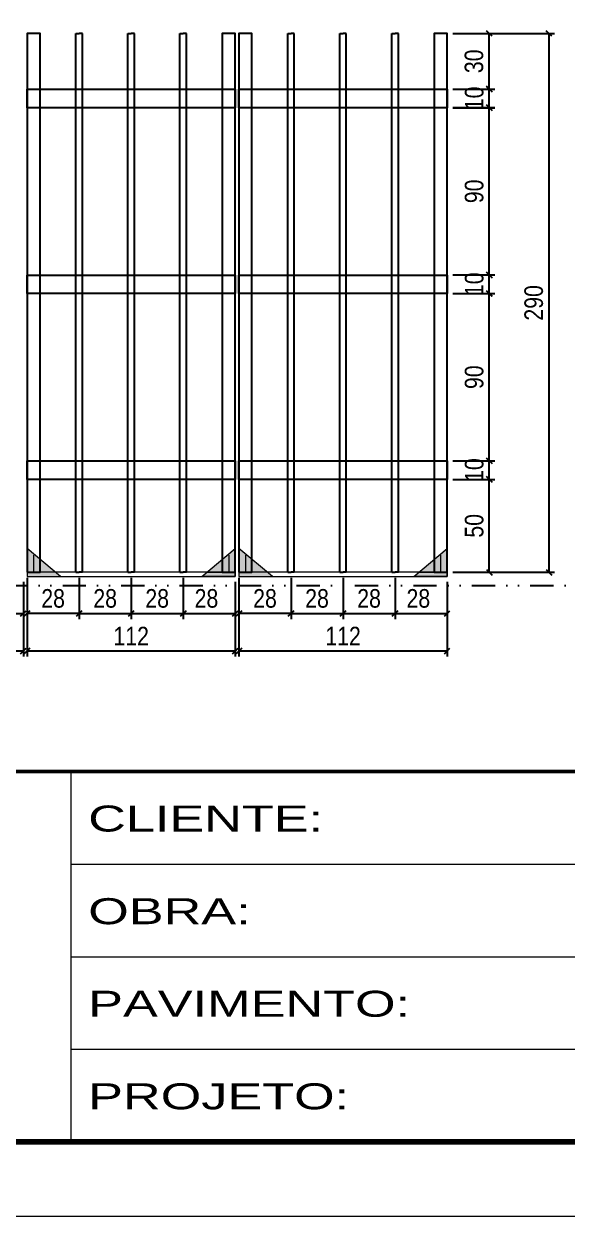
# Model space of a CAD drawing. Extents: x 14400 to 27878, y -21631 to 6985.
# Drawn here: x 16399 to 16691, y -14740 to -14098 of the extents above; entities that cross this region are included whole.
import ezdxf

# ---------------------------------------------------------------- set-up
doc = ezdxf.new("R2010")
doc.units = 0
for name, pattern in [('CONTINUO', [0]), ('DASHED', [0.75, 0.5, -0.25]), ('DIVIDE2', [0.625, 0.25, -0.125, 0, -0.125, 0, -0.125]), ('HIDDEN', [0.375, 0.25, -0.125])]:
    doc.linetypes.add(name, pattern=pattern)
for name, color, linetype in [('COTA', 241, 'Continuous'), ('Nível', 160, 'Continuous'), ('SARR_2.2x10', 60, 'Continuous'), ('SARR_3.5x7', 81, 'Continuous'), ('SARR_7x7', 40, 'Continuous')]:
    doc.layers.add(name, color=color, linetype=linetype)
for name, color, linetype, lineweight in [('Folhas', 255, 'Continuous', 9), ('Madeira', 126, 'Continuous', 18), ('Sarr 2.2x7', 40, 'Continuous', 9), ('SARRAFO DE PRESSAO', 251, 'DASHED', 9)]:
    doc.layers.add(name, color=color, linetype=linetype, lineweight=lineweight)
doc.styles.add('COTA TECNICA', font='techl___.ttf', dxfattribs={"height": 10})
doc.styles.add('Tecnologia', font='')
doc.styles.get('Tecnologia').set_extended_font_data('Forgotten Futurist')
doc.dimstyles.new('PAINEL', dxfattribs={"dimtxt": 10, "dimasz": 3, "dimexe": 3, "dimexo": 3, "dimgap": 3, "dimtad": 1, "dimdec": 1, "dimzin": 12, "dimdsep": 46, "dimtxsty": 'COTA TECNICA', "dimblk1": 'OBLIQUE', "dimblk2": 'OBLIQUE', "dimsah": 1, "dimcen": 0.9, "dimclrd": 4, "dimclre": 4, "dimclrt": 240, "dimadec": 1, "dimazin": 3, "dimtfac": 1, "dimtdec": 1, "dimtmove": 0, "dimatfit": 3, "dimfxl": 1, "dimtolj": 1, "dimtzin": 12, "dimarcsym": 0})

# ---------------------------------------------------------------- blocks, each defined once
blk = doc.blocks.new('9999999999')
at = {"color": 30, "linetype": 'CONTINUO'}
for p, q in [((98564.56, 34230.21), (98564.56, 34429.45)), ((98564.56, 34379.64), (99583.98, 34379.64)), ((98564.56, 34329.83), (99487.98, 34329.83)), ((98564.56, 34280.02), (99487.98, 34280.02))]:
    blk.add_line(p, q, dxfattribs=at)
at = {"color": 30, "linetype": 'CONTINUO', "const_width": 2}
blk.add_lwpolyline([(99583.98, 34230.21), (99583.98, 34414.45, 0.414214), (99568.98, 34429.45), (98228.98, 34429.45, 0.414214), (98213.98, 34414.45), (98213.98, 34245.21, 0.414214), (98228.98, 34230.21), (99583.98, 34230.21)], format="xyb", dxfattribs=at)
at = {"layer": 'Folhas'}
blk.add_lwpolyline([(98138.98, 34190.21), (99623.98, 34190.21), (99623.98, 35240.21), (98138.98, 35240.21)], close=True, dxfattribs=at)
at = {"layer": 'Folhas', "color": 30, "const_width": 3}
blk.add_lwpolyline([(98213.98, 34230.21), (99583.98, 34230.21), (99583.98, 35200.21), (98213.98, 35200.21)], close=True, dxfattribs=at)
at = {"layer": 'Folhas', "color": 7, "style": 'Tecnologia', "width": 1.5}
for s, p in [('CLIENTE:', (98573.65, 34397.17)), ('OBRA:', (98573.65, 34347.31)), ('PAVIMENTO:', (98573.65, 34297.5)), ('PROJETO:', (98573.65, 34247.69))]:
    blk.add_text(s, height=14, dxfattribs=at).set_placement(p)
blk = doc.blocks.new('_Oblique')
at = {"color": 0, "linetype": 'ByBlock', "lineweight": -2}
blk.add_line((-0.5, -0.5), (0.5, 0.5), dxfattribs=at)
blk = doc.blocks.new('*D3049')
at = {"layer": 'COTA', "color": 4, "lineweight": -2, "transparency": 16777216}
for p, q in [((16286.27, -14411.34), (16286.27, -14438.52)), ((16398.27, -14411.34), (16398.27, -14438.52)), ((16398.27, -14435.52), (16286.27, -14435.52))]:
    blk.add_line(p, q, dxfattribs=at)
at = {"layer": 'Defpoints', "color": 0, "transparency": 16777216}
for p in [(16286.27, -14408.34), (16398.27, -14408.34), (16286.27, -14435.52)]:
    blk.add_point(p, dxfattribs=at)
at = {"layer": 'COTA', "color": 4, "lineweight": -2, "transparency": 16777216, "xscale": 3, "yscale": 3, "zscale": 3, "rotation": 180}
blk.add_blockref('_Oblique', (16286.27, -14435.52), dxfattribs=at)
at = {"layer": 'COTA', "color": 4, "lineweight": -2, "transparency": 16777216, "xscale": 3, "yscale": 3, "zscale": 3}
blk.add_blockref('_Oblique', (16398.27, -14435.52), dxfattribs=at)
at = {"layer": 'COTA', "color": 240, "transparency": 16777216, "insert": (16342.27, -14427.46), "char_height": 10, "attachment_point": 5, "style": 'COTA TECNICA'}
blk.add_mtext('\\A1;112', dxfattribs=at)
blk = doc.blocks.new('*D3051')
at = {"layer": 'COTA', "color": 4, "lineweight": -2, "transparency": 16777216}
for p, q in [((16370.27, -14396.14), (16370.27, -14418.34)), ((16398.27, -14398.34), (16398.27, -14418.34)), ((16370.27, -14415.34), (16398.27, -14415.34))]:
    blk.add_line(p, q, dxfattribs=at)
at = {"layer": 'Defpoints', "color": 0, "transparency": 16777216}
for p in [(16370.27, -14393.14), (16398.27, -14395.34), (16398.27, -14415.34)]:
    blk.add_point(p, dxfattribs=at)
at = {"layer": 'COTA', "color": 4, "lineweight": -2, "transparency": 16777216, "xscale": 3, "yscale": 3, "zscale": 3, "rotation": 180}
blk.add_blockref('_Oblique', (16370.27, -14415.34), dxfattribs=at)
at = {"layer": 'COTA', "color": 4, "lineweight": -2, "transparency": 16777216, "xscale": 3, "yscale": 3, "zscale": 3}
blk.add_blockref('_Oblique', (16398.27, -14415.34), dxfattribs=at)
at = {"layer": 'COTA', "color": 240, "transparency": 16777216, "insert": (16382.77, -14407.25), "char_height": 10, "attachment_point": 5, "style": 'COTA TECNICA'}
blk.add_mtext('\\A1;28', dxfattribs=at)
blk = doc.blocks.new('*D2966')
at = {"layer": 'COTA', "color": 4, "lineweight": -2, "transparency": 16777216}
for p, q in [((16400.27, -14411.34), (16400.27, -14438.52)), ((16512.27, -14411.34), (16512.27, -14438.52)), ((16512.27, -14435.52), (16400.27, -14435.52))]:
    blk.add_line(p, q, dxfattribs=at)
at = {"layer": 'Defpoints', "color": 0, "transparency": 16777216}
for p in [(16400.27, -14408.34), (16512.27, -14408.34), (16400.27, -14435.52)]:
    blk.add_point(p, dxfattribs=at)
at = {"layer": 'COTA', "color": 4, "lineweight": -2, "transparency": 16777216, "xscale": 3, "yscale": 3, "zscale": 3, "rotation": 180}
blk.add_blockref('_Oblique', (16400.27, -14435.52), dxfattribs=at)
at = {"layer": 'COTA', "color": 4, "lineweight": -2, "transparency": 16777216, "xscale": 3, "yscale": 3, "zscale": 3}
blk.add_blockref('_Oblique', (16512.27, -14435.52), dxfattribs=at)
at = {"layer": 'COTA', "color": 240, "transparency": 16777216, "insert": (16456.27, -14427.46), "char_height": 10, "attachment_point": 5, "style": 'COTA TECNICA'}
blk.add_mtext('\\A1;112', dxfattribs=at)
blk = doc.blocks.new('*D2967')
at = {"layer": 'COTA', "color": 4, "lineweight": -2, "transparency": 16777216}
for p, q in [((16400.27, -14396.14), (16400.27, -14418.34)), ((16428.27, -14396.14), (16428.27, -14418.34)), ((16428.27, -14415.34), (16400.27, -14415.34))]:
    blk.add_line(p, q, dxfattribs=at)
at = {"layer": 'Defpoints', "color": 0, "transparency": 16777216}
for p in [(16400.27, -14393.14), (16428.27, -14393.14), (16400.27, -14415.34)]:
    blk.add_point(p, dxfattribs=at)
at = {"layer": 'COTA', "color": 4, "lineweight": -2, "transparency": 16777216, "xscale": 3, "yscale": 3, "zscale": 3, "rotation": 180}
blk.add_blockref('_Oblique', (16400.27, -14415.34), dxfattribs=at)
at = {"layer": 'COTA', "color": 4, "lineweight": -2, "transparency": 16777216, "xscale": 3, "yscale": 3, "zscale": 3}
blk.add_blockref('_Oblique', (16428.27, -14415.34), dxfattribs=at)
at = {"layer": 'COTA', "color": 240, "transparency": 16777216, "insert": (16414.27, -14407.25), "char_height": 10, "attachment_point": 5, "style": 'COTA TECNICA'}
blk.add_mtext('\\A1;28', dxfattribs=at)
blk = doc.blocks.new('*D2968')
at = {"layer": 'COTA', "color": 4, "lineweight": -2, "transparency": 16777216}
for p, q in [((16484.27, -14396.14), (16484.27, -14418.34)), ((16512.27, -14398.34), (16512.27, -14418.34)), ((16484.27, -14415.34), (16512.27, -14415.34))]:
    blk.add_line(p, q, dxfattribs=at)
at = {"layer": 'Defpoints', "color": 0, "transparency": 16777216}
for p in [(16484.27, -14393.14), (16512.27, -14395.34), (16512.27, -14415.34)]:
    blk.add_point(p, dxfattribs=at)
at = {"layer": 'COTA', "color": 4, "lineweight": -2, "transparency": 16777216, "xscale": 3, "yscale": 3, "zscale": 3, "rotation": 180}
blk.add_blockref('_Oblique', (16484.27, -14415.34), dxfattribs=at)
at = {"layer": 'COTA', "color": 4, "lineweight": -2, "transparency": 16777216, "xscale": 3, "yscale": 3, "zscale": 3}
blk.add_blockref('_Oblique', (16512.27, -14415.34), dxfattribs=at)
at = {"layer": 'COTA', "color": 240, "transparency": 16777216, "insert": (16496.77, -14407.25), "char_height": 10, "attachment_point": 5, "style": 'COTA TECNICA'}
blk.add_mtext('\\A1;28', dxfattribs=at)
blk = doc.blocks.new('*D2969')
at = {"layer": 'COTA', "color": 4, "lineweight": -2, "transparency": 16777216}
for p, q in [((16428.27, -14396.14), (16428.27, -14418.34)), ((16456.27, -14396.14), (16456.27, -14418.34)), ((16428.27, -14415.34), (16456.27, -14415.34))]:
    blk.add_line(p, q, dxfattribs=at)
at = {"layer": 'Defpoints', "color": 0, "transparency": 16777216}
for p in [(16428.27, -14393.14), (16456.27, -14393.14), (16456.27, -14415.34)]:
    blk.add_point(p, dxfattribs=at)
at = {"layer": 'COTA', "color": 4, "lineweight": -2, "transparency": 16777216, "xscale": 3, "yscale": 3, "zscale": 3, "rotation": 180}
blk.add_blockref('_Oblique', (16428.27, -14415.34), dxfattribs=at)
at = {"layer": 'COTA', "color": 4, "lineweight": -2, "transparency": 16777216, "xscale": 3, "yscale": 3, "zscale": 3}
blk.add_blockref('_Oblique', (16456.27, -14415.34), dxfattribs=at)
at = {"layer": 'COTA', "color": 240, "transparency": 16777216, "insert": (16442.27, -14407.25), "char_height": 10, "attachment_point": 5, "style": 'COTA TECNICA'}
blk.add_mtext('\\A1;28', dxfattribs=at)
blk = doc.blocks.new('*D2970')
at = {"layer": 'COTA', "color": 4, "lineweight": -2, "transparency": 16777216}
for p, q in [((16456.27, -14396.14), (16456.27, -14418.34)), ((16484.27, -14396.14), (16484.27, -14418.34)), ((16456.27, -14415.34), (16484.27, -14415.34))]:
    blk.add_line(p, q, dxfattribs=at)
at = {"layer": 'Defpoints', "color": 0, "transparency": 16777216}
for p in [(16456.27, -14393.14), (16484.27, -14393.14), (16484.27, -14415.34)]:
    blk.add_point(p, dxfattribs=at)
at = {"layer": 'COTA', "color": 4, "lineweight": -2, "transparency": 16777216, "xscale": 3, "yscale": 3, "zscale": 3, "rotation": 180}
blk.add_blockref('_Oblique', (16456.27, -14415.34), dxfattribs=at)
at = {"layer": 'COTA', "color": 4, "lineweight": -2, "transparency": 16777216, "xscale": 3, "yscale": 3, "zscale": 3}
blk.add_blockref('_Oblique', (16484.27, -14415.34), dxfattribs=at)
at = {"layer": 'COTA', "color": 240, "transparency": 16777216, "insert": (16470.27, -14407.25), "char_height": 10, "attachment_point": 5, "style": 'COTA TECNICA'}
blk.add_mtext('\\A1;28', dxfattribs=at)
blk = doc.blocks.new('*D2971')
at = {"layer": 'COTA', "color": 4, "lineweight": -2, "transparency": 16777216}
for p, q in [((16514.27, -14411.34), (16514.27, -14438.52)), ((16626.27, -14411.34), (16626.27, -14438.52)), ((16626.27, -14435.52), (16514.27, -14435.52))]:
    blk.add_line(p, q, dxfattribs=at)
at = {"layer": 'Defpoints', "color": 0, "transparency": 16777216}
for p in [(16514.27, -14408.34), (16626.27, -14408.34), (16514.27, -14435.52)]:
    blk.add_point(p, dxfattribs=at)
at = {"layer": 'COTA', "color": 4, "lineweight": -2, "transparency": 16777216, "xscale": 3, "yscale": 3, "zscale": 3, "rotation": 180}
blk.add_blockref('_Oblique', (16514.27, -14435.52), dxfattribs=at)
at = {"layer": 'COTA', "color": 4, "lineweight": -2, "transparency": 16777216, "xscale": 3, "yscale": 3, "zscale": 3}
blk.add_blockref('_Oblique', (16626.27, -14435.52), dxfattribs=at)
at = {"layer": 'COTA', "color": 240, "transparency": 16777216, "insert": (16570.27, -14427.46), "char_height": 10, "attachment_point": 5, "style": 'COTA TECNICA'}
blk.add_mtext('\\A1;112', dxfattribs=at)
blk = doc.blocks.new('*D2972')
at = {"layer": 'COTA', "color": 4, "lineweight": -2, "transparency": 16777216}
for p, q in [((16514.27, -14396.14), (16514.27, -14418.34)), ((16542.27, -14396.14), (16542.27, -14418.34)), ((16542.27, -14415.34), (16514.27, -14415.34))]:
    blk.add_line(p, q, dxfattribs=at)
at = {"layer": 'Defpoints', "color": 0, "transparency": 16777216}
for p in [(16514.27, -14393.14), (16542.27, -14393.14), (16514.27, -14415.34)]:
    blk.add_point(p, dxfattribs=at)
at = {"layer": 'COTA', "color": 4, "lineweight": -2, "transparency": 16777216, "xscale": 3, "yscale": 3, "zscale": 3, "rotation": 180}
blk.add_blockref('_Oblique', (16514.27, -14415.34), dxfattribs=at)
at = {"layer": 'COTA', "color": 4, "lineweight": -2, "transparency": 16777216, "xscale": 3, "yscale": 3, "zscale": 3}
blk.add_blockref('_Oblique', (16542.27, -14415.34), dxfattribs=at)
at = {"layer": 'COTA', "color": 240, "transparency": 16777216, "insert": (16528.27, -14407.25), "char_height": 10, "attachment_point": 5, "style": 'COTA TECNICA'}
blk.add_mtext('\\A1;28', dxfattribs=at)
blk = doc.blocks.new('*D2973')
at = {"layer": 'COTA', "color": 4, "lineweight": -2, "transparency": 16777216}
for p, q in [((16598.27, -14396.14), (16598.27, -14418.34)), ((16626.27, -14398.34), (16626.27, -14418.34)), ((16598.27, -14415.34), (16626.27, -14415.34))]:
    blk.add_line(p, q, dxfattribs=at)
at = {"layer": 'Defpoints', "color": 0, "transparency": 16777216}
for p in [(16598.27, -14393.14), (16626.27, -14395.34), (16626.27, -14415.34)]:
    blk.add_point(p, dxfattribs=at)
at = {"layer": 'COTA', "color": 4, "lineweight": -2, "transparency": 16777216, "xscale": 3, "yscale": 3, "zscale": 3, "rotation": 180}
blk.add_blockref('_Oblique', (16598.27, -14415.34), dxfattribs=at)
at = {"layer": 'COTA', "color": 4, "lineweight": -2, "transparency": 16777216, "xscale": 3, "yscale": 3, "zscale": 3}
blk.add_blockref('_Oblique', (16626.27, -14415.34), dxfattribs=at)
at = {"layer": 'COTA', "color": 240, "transparency": 16777216, "insert": (16610.77, -14407.25), "char_height": 10, "attachment_point": 5, "style": 'COTA TECNICA'}
blk.add_mtext('\\A1;28', dxfattribs=at)
blk = doc.blocks.new('*D2974')
at = {"layer": 'COTA', "color": 4, "lineweight": -2, "transparency": 16777216}
for p, q in [((16542.27, -14396.14), (16542.27, -14418.34)), ((16570.27, -14396.14), (16570.27, -14418.34)), ((16542.27, -14415.34), (16570.27, -14415.34))]:
    blk.add_line(p, q, dxfattribs=at)
at = {"layer": 'Defpoints', "color": 0, "transparency": 16777216}
for p in [(16542.27, -14393.14), (16570.27, -14393.14), (16570.27, -14415.34)]:
    blk.add_point(p, dxfattribs=at)
at = {"layer": 'COTA', "color": 4, "lineweight": -2, "transparency": 16777216, "xscale": 3, "yscale": 3, "zscale": 3, "rotation": 180}
blk.add_blockref('_Oblique', (16542.27, -14415.34), dxfattribs=at)
at = {"layer": 'COTA', "color": 4, "lineweight": -2, "transparency": 16777216, "xscale": 3, "yscale": 3, "zscale": 3}
blk.add_blockref('_Oblique', (16570.27, -14415.34), dxfattribs=at)
at = {"layer": 'COTA', "color": 240, "transparency": 16777216, "insert": (16556.27, -14407.25), "char_height": 10, "attachment_point": 5, "style": 'COTA TECNICA'}
blk.add_mtext('\\A1;28', dxfattribs=at)
blk = doc.blocks.new('*D2975')
at = {"layer": 'COTA', "color": 4, "lineweight": -2, "transparency": 16777216}
for p, q in [((16629.27, -14343.14), (16651.97, -14343.14)), ((16648.97, -14393.14), (16648.97, -14343.14)), ((16629.27, -14393.14), (16651.97, -14393.14))]:
    blk.add_line(p, q, dxfattribs=at)
at = {"layer": 'Defpoints', "color": 0, "transparency": 16777216}
for p in [(16626.27, -14343.14), (16648.97, -14343.14), (16626.27, -14393.14)]:
    blk.add_point(p, dxfattribs=at)
at = {"layer": 'COTA', "color": 4, "lineweight": -2, "transparency": 16777216, "xscale": 3, "yscale": 3, "zscale": 3}
for p, rotation in [((16648.97, -14343.14), 90), ((16648.97, -14393.14), 270)]:
    blk.add_blockref('_Oblique', p, dxfattribs=dict(at, rotation=rotation))
at = {"layer": 'COTA', "color": 240, "transparency": 16777216, "insert": (16640.86, -14368.14), "char_height": 10, "attachment_point": 5, "rotation": 90, "style": 'COTA TECNICA'}
blk.add_mtext('\\A1;50', dxfattribs=at)
blk = doc.blocks.new('*D2976')
at = {"layer": 'COTA', "color": 4, "lineweight": -2, "transparency": 16777216}
for p, q in [((16570.27, -14396.14), (16570.27, -14418.34)), ((16598.27, -14396.14), (16598.27, -14418.34)), ((16570.27, -14415.34), (16598.27, -14415.34))]:
    blk.add_line(p, q, dxfattribs=at)
at = {"layer": 'Defpoints', "color": 0, "transparency": 16777216}
for p in [(16570.27, -14393.14), (16598.27, -14393.14), (16598.27, -14415.34)]:
    blk.add_point(p, dxfattribs=at)
at = {"layer": 'COTA', "color": 4, "lineweight": -2, "transparency": 16777216, "xscale": 3, "yscale": 3, "zscale": 3, "rotation": 180}
blk.add_blockref('_Oblique', (16570.27, -14415.34), dxfattribs=at)
at = {"layer": 'COTA', "color": 4, "lineweight": -2, "transparency": 16777216, "xscale": 3, "yscale": 3, "zscale": 3}
blk.add_blockref('_Oblique', (16598.27, -14415.34), dxfattribs=at)
at = {"layer": 'COTA', "color": 240, "transparency": 16777216, "insert": (16584.27, -14407.25), "char_height": 10, "attachment_point": 5, "style": 'COTA TECNICA'}
blk.add_mtext('\\A1;28', dxfattribs=at)
blk = doc.blocks.new('*D2977')
at = {"layer": 'COTA', "color": 4, "lineweight": -2, "transparency": 16777216}
for p, q in [((16629.27, -14333.14), (16651.97, -14333.14)), ((16648.97, -14343.14), (16648.97, -14333.14)), ((16629.27, -14343.14), (16651.97, -14343.14))]:
    blk.add_line(p, q, dxfattribs=at)
at = {"layer": 'Defpoints', "color": 0, "transparency": 16777216}
for p in [(16626.27, -14333.14), (16648.97, -14333.14), (16626.27, -14343.14)]:
    blk.add_point(p, dxfattribs=at)
at = {"layer": 'COTA', "color": 4, "lineweight": -2, "transparency": 16777216, "xscale": 3, "yscale": 3, "zscale": 3}
for p, rotation in [((16648.97, -14333.14), 90), ((16648.97, -14343.14), 270)]:
    blk.add_blockref('_Oblique', p, dxfattribs=dict(at, rotation=rotation))
at = {"layer": 'COTA', "color": 240, "transparency": 16777216, "insert": (16640.87, -14338.14), "char_height": 10, "attachment_point": 5, "rotation": 90, "style": 'COTA TECNICA'}
blk.add_mtext('\\A1;10', dxfattribs=at)
blk = doc.blocks.new('*D2978')
at = {"layer": 'COTA', "color": 4, "lineweight": -2, "transparency": 16777216}
for p, q in [((16629.27, -14243.18), (16651.97, -14243.18)), ((16648.97, -14333.14), (16648.97, -14243.18)), ((16629.27, -14333.14), (16651.97, -14333.14))]:
    blk.add_line(p, q, dxfattribs=at)
at = {"layer": 'Defpoints', "color": 0, "transparency": 16777216}
for p in [(16626.27, -14243.18), (16648.97, -14243.18), (16626.27, -14333.14)]:
    blk.add_point(p, dxfattribs=at)
at = {"layer": 'COTA', "color": 4, "lineweight": -2, "transparency": 16777216, "xscale": 3, "yscale": 3, "zscale": 3}
for p, rotation in [((16648.97, -14243.18), 90), ((16648.97, -14333.14), 270)]:
    blk.add_blockref('_Oblique', p, dxfattribs=dict(at, rotation=rotation))
at = {"layer": 'COTA', "color": 240, "transparency": 16777216, "insert": (16640.84, -14288.16), "char_height": 10, "attachment_point": 5, "rotation": 90, "style": 'COTA TECNICA'}
blk.add_mtext('\\A1;90', dxfattribs=at)
blk = doc.blocks.new('*D2979')
at = {"layer": 'COTA', "color": 4, "lineweight": -2, "transparency": 16777216}
for p, q in [((16629.27, -14233.14), (16651.97, -14233.14)), ((16648.97, -14243.14), (16648.97, -14233.14)), ((16629.27, -14243.14), (16651.97, -14243.14))]:
    blk.add_line(p, q, dxfattribs=at)
at = {"layer": 'Defpoints', "color": 0, "transparency": 16777216}
for p in [(16626.27, -14233.14), (16648.97, -14233.14), (16626.27, -14243.14)]:
    blk.add_point(p, dxfattribs=at)
at = {"layer": 'COTA', "color": 4, "lineweight": -2, "transparency": 16777216, "xscale": 3, "yscale": 3, "zscale": 3}
for p, rotation in [((16648.97, -14233.14), 90), ((16648.97, -14243.14), 270)]:
    blk.add_blockref('_Oblique', p, dxfattribs=dict(at, rotation=rotation))
at = {"layer": 'COTA', "color": 240, "transparency": 16777216, "insert": (16640.87, -14238.14), "char_height": 10, "attachment_point": 5, "rotation": 90, "style": 'COTA TECNICA'}
blk.add_mtext('\\A1;10', dxfattribs=at)
blk = doc.blocks.new('*D2980')
at = {"layer": 'COTA', "color": 4, "lineweight": -2, "transparency": 16777216}
for p, q in [((16629.27, -14143.14), (16651.97, -14143.14)), ((16648.97, -14233.14), (16648.97, -14143.14)), ((16629.27, -14233.14), (16651.97, -14233.14))]:
    blk.add_line(p, q, dxfattribs=at)
at = {"layer": 'Defpoints', "color": 0, "transparency": 16777216}
for p in [(16626.27, -14143.14), (16648.97, -14143.14), (16626.27, -14233.14)]:
    blk.add_point(p, dxfattribs=at)
at = {"layer": 'COTA', "color": 4, "lineweight": -2, "transparency": 16777216, "xscale": 3, "yscale": 3, "zscale": 3}
for p, rotation in [((16648.97, -14143.14), 90), ((16648.97, -14233.14), 270)]:
    blk.add_blockref('_Oblique', p, dxfattribs=dict(at, rotation=rotation))
at = {"layer": 'COTA', "color": 240, "transparency": 16777216, "insert": (16640.84, -14188.14), "char_height": 10, "attachment_point": 5, "rotation": 90, "style": 'COTA TECNICA'}
blk.add_mtext('\\A1;90', dxfattribs=at)
blk = doc.blocks.new('*D2981')
at = {"layer": 'COTA', "color": 4, "lineweight": -2, "transparency": 16777216}
for p, q in [((16629.27, -14133.11), (16651.97, -14133.11)), ((16648.97, -14143.11), (16648.97, -14133.11)), ((16629.27, -14143.11), (16651.97, -14143.11))]:
    blk.add_line(p, q, dxfattribs=at)
at = {"layer": 'Defpoints', "color": 0, "transparency": 16777216}
for p in [(16626.27, -14133.11), (16648.97, -14133.11), (16626.27, -14143.11)]:
    blk.add_point(p, dxfattribs=at)
at = {"layer": 'COTA', "color": 4, "lineweight": -2, "transparency": 16777216, "xscale": 3, "yscale": 3, "zscale": 3}
for p, rotation in [((16648.97, -14133.11), 90), ((16648.97, -14143.11), 270)]:
    blk.add_blockref('_Oblique', p, dxfattribs=dict(at, rotation=rotation))
at = {"layer": 'COTA', "color": 240, "transparency": 16777216, "insert": (16640.87, -14138.11), "char_height": 10, "attachment_point": 5, "rotation": 90, "style": 'COTA TECNICA'}
blk.add_mtext('\\A1;10', dxfattribs=at)
blk = doc.blocks.new('*D3056')
at = {"layer": 'COTA', "color": 4, "lineweight": -2, "transparency": 16777216}
for p, q in [((16629.27, -14103.18), (16651.97, -14103.18)), ((16648.97, -14133.14), (16648.97, -14103.18)), ((16629.27, -14133.14), (16651.97, -14133.14))]:
    blk.add_line(p, q, dxfattribs=at)
at = {"layer": 'Defpoints', "color": 0, "transparency": 16777216}
for p in [(16626.27, -14103.18), (16648.97, -14103.18), (16626.27, -14133.14)]:
    blk.add_point(p, dxfattribs=at)
at = {"layer": 'COTA', "color": 4, "lineweight": -2, "transparency": 16777216, "xscale": 3, "yscale": 3, "zscale": 3}
for p, rotation in [((16648.97, -14103.18), 90), ((16648.97, -14133.14), 270)]:
    blk.add_blockref('_Oblique', p, dxfattribs=dict(at, rotation=rotation))
at = {"layer": 'COTA', "color": 240, "transparency": 16777216, "insert": (16640.75, -14118.16), "char_height": 10, "attachment_point": 5, "rotation": 90, "style": 'COTA TECNICA'}
blk.add_mtext('\\A1;30', dxfattribs=at)
blk = doc.blocks.new('*D3061')
at = {"layer": 'COTA', "color": 4, "lineweight": -2, "transparency": 16777216}
for p, q in [((16629.27, -14103.18), (16684.03, -14103.18)), ((16681.03, -14103.18), (16681.03, -14393.14)), ((16629.27, -14393.14), (16684.03, -14393.14))]:
    blk.add_line(p, q, dxfattribs=at)
at = {"layer": 'Defpoints', "color": 0, "transparency": 16777216}
for p in [(16626.27, -14103.18), (16626.27, -14393.14), (16681.03, -14393.14)]:
    blk.add_point(p, dxfattribs=at)
at = {"layer": 'COTA', "color": 4, "lineweight": -2, "transparency": 16777216, "xscale": 3, "yscale": 3, "zscale": 3}
for p, rotation in [((16681.03, -14103.18), 90), ((16681.03, -14393.14), 270)]:
    blk.add_blockref('_Oblique', p, dxfattribs=dict(at, rotation=rotation))
at = {"layer": 'COTA', "color": 240, "transparency": 16777216, "insert": (16672.9, -14248.16), "char_height": 10, "attachment_point": 5, "rotation": 90, "style": 'COTA TECNICA'}
blk.add_mtext('\\A1;290', dxfattribs=at)

msp = doc.modelspace()

# ---------------------------------------------------------------- hatches: boundary and pattern name
at = {"layer": 'Madeira'}
h = msp.add_hatch(color=252, dxfattribs=at)
h.dxf.hatch_style = 2
h.paths.add_polyline_path([(16400.27, -14380.34), (16400.27, -14395.34), (16418.27, -14395.34)])
h = msp.add_hatch(color=252, dxfattribs=at)
h.dxf.hatch_style = 2
h.paths.add_polyline_path([(16512.27, -14380.34), (16512.27, -14395.34), (16494.27, -14395.34)])
h = msp.add_hatch(color=252, dxfattribs=at)
h.dxf.hatch_style = 2
h.paths.add_polyline_path([(16514.27, -14380.34), (16514.27, -14395.34), (16532.27, -14395.34)])
h = msp.add_hatch(color=252, dxfattribs=at)
h.dxf.hatch_style = 2
h.paths.add_polyline_path([(16626.27, -14380.34), (16626.27, -14395.34), (16608.27, -14395.34)])

# ---------------------------------------------------------------- linework, layer by layer
at = {"layer": 'Madeira', "color": 1, "linetype": 'HIDDEN'}
for p, q in [((16403.77, -14383.84), (16403.77, -14393.14)), ((16403.77, -14383.84), (16403.77, -14393.14)), ((16508.77, -14383.84), (16508.77, -14393.14)), ((16508.77, -14383.84), (16508.77, -14393.14)), ((16517.77, -14383.84), (16517.77, -14393.14)), ((16517.77, -14383.84), (16517.77, -14393.14)), ((16622.77, -14383.84), (16622.77, -14393.14)), ((16622.77, -14383.84), (16622.77, -14393.14)), ((16407.27, -14387.34), (16407.27, -14393.14)), ((16521.27, -14387.34), (16521.27, -14393.14)), ((16410.11, -14393.14), (16400.27, -14393.14)), ((16410.11, -14393.14), (16400.27, -14393.14)), ((16416.07, -14393.14), (16400.27, -14393.14)), ((16496.47, -14393.14), (16512.27, -14393.14)), ((16502.44, -14393.14), (16512.27, -14393.14)), ((16502.44, -14393.14), (16512.27, -14393.14)), ((16524.11, -14393.14), (16514.27, -14393.14)), ((16524.11, -14393.14), (16514.27, -14393.14)), ((16530.07, -14393.14), (16514.27, -14393.14)), ((16610.47, -14393.14), (16626.27, -14393.14)), ((16616.44, -14393.14), (16626.27, -14393.14)), ((16616.44, -14393.14), (16626.27, -14393.14))]:
    msp.add_line(p, q, dxfattribs=at)
at = {"layer": 'Madeira'}
for p, q in [((16400.27, -14393.14), (16400.27, -14395.34)), ((16400.27, -14393.14), (16400.27, -14395.34)), ((16400.27, -14393.14), (16400.27, -14395.34)), ((16514.27, -14393.14), (16514.27, -14395.34)), ((16514.27, -14393.14), (16514.27, -14395.34)), ((16514.27, -14393.14), (16514.27, -14395.34))]:
    msp.add_line(p, q, dxfattribs=at)
at = {"layer": 'Madeira', "color": 0}
for points in [[(16400.27, -14380.34), (16400.27, -14395.34), (16418.27, -14395.34), (16400.27, -14380.34)], [(16512.27, -14380.34), (16512.27, -14395.34), (16494.27, -14395.34), (16512.27, -14380.34)], [(16514.27, -14380.34), (16514.27, -14395.34), (16532.27, -14395.34), (16514.27, -14380.34)], [(16626.27, -14380.34), (16626.27, -14395.34), (16608.27, -14395.34), (16626.27, -14380.34)]]:
    msp.add_lwpolyline(points, dxfattribs=at)
at = {"layer": 'Nível', "color": 4, "linetype": 'DIVIDE2', "ltscale": 50}
msp.add_line((16073.47, -14400.34), (17443.47, -14400.34), dxfattribs=at)
at = {"layer": 'Sarr 2.2x7'}
for points in [[(16512.27, -14393.14), (16400.27, -14393.14), (16400.27, -14395.34), (16512.27, -14395.34)], [(16626.27, -14393.14), (16514.27, -14393.14), (16514.27, -14395.34), (16626.27, -14395.34)]]:
    msp.add_lwpolyline(points, close=True, dxfattribs=at)
at = {"layer": 'SARR_2.2x10'}
for points in [[(16400.27, -14133.14), (16512.27, -14133.14), (16512.27, -14143.14), (16400.27, -14143.14)], [(16514.27, -14133.14), (16626.27, -14133.14), (16626.27, -14143.14), (16514.27, -14143.14)], [(16400.27, -14233.18), (16512.27, -14233.18), (16512.27, -14243.18), (16400.27, -14243.18)], [(16514.27, -14233.18), (16626.27, -14233.18), (16626.27, -14243.18), (16514.27, -14243.18)], [(16400.27, -14333.18), (16512.27, -14333.18), (16512.27, -14343.18), (16400.27, -14343.18)], [(16514.27, -14333.18), (16626.27, -14333.18), (16626.27, -14343.18), (16514.27, -14343.18)]]:
    msp.add_lwpolyline(points, close=True, dxfattribs=at)
at = {"layer": 'SARR_3.5x7'}
for p, q in [((16426.52, -14393.14), (16426.52, -14103.18)), ((16426.52, -14103.18), (16428.27, -14103.18)), ((16430.02, -14103.18), (16428.27, -14103.18)), ((16430.02, -14393.14), (16430.02, -14103.18)), ((16454.52, -14393.14), (16454.52, -14103.18)), ((16454.52, -14103.18), (16456.27, -14103.18)), ((16458.02, -14103.18), (16456.27, -14103.18)), ((16458.02, -14393.14), (16458.02, -14103.18)), ((16482.52, -14393.14), (16482.52, -14103.18)), ((16482.52, -14103.18), (16484.27, -14103.18)), ((16486.02, -14103.18), (16484.27, -14103.18)), ((16486.02, -14393.14), (16486.02, -14103.18)), ((16540.52, -14393.14), (16540.52, -14103.18)), ((16540.52, -14103.18), (16542.27, -14103.18)), ((16544.02, -14103.18), (16542.27, -14103.18)), ((16544.02, -14393.14), (16544.02, -14103.18)), ((16568.52, -14393.14), (16568.52, -14103.18)), ((16568.52, -14103.18), (16570.27, -14103.18)), ((16572.02, -14103.18), (16570.27, -14103.18)), ((16572.02, -14393.14), (16572.02, -14103.18)), ((16596.52, -14393.14), (16596.52, -14103.18)), ((16596.52, -14103.18), (16598.27, -14103.18)), ((16600.02, -14103.18), (16598.27, -14103.18)), ((16600.02, -14393.14), (16600.02, -14103.18)), ((16426.52, -14393.14), (16428.27, -14393.14)), ((16430.02, -14393.14), (16428.27, -14393.14)), ((16454.52, -14393.14), (16456.27, -14393.14)), ((16458.02, -14393.14), (16456.27, -14393.14)), ((16482.52, -14393.14), (16484.27, -14393.14)), ((16486.02, -14393.14), (16484.27, -14393.14)), ((16540.52, -14393.14), (16542.27, -14393.14)), ((16544.02, -14393.14), (16542.27, -14393.14)), ((16568.52, -14393.14), (16570.27, -14393.14)), ((16572.02, -14393.14), (16570.27, -14393.14)), ((16596.52, -14393.14), (16598.27, -14393.14)), ((16600.02, -14393.14), (16598.27, -14393.14))]:
    msp.add_line(p, q, dxfattribs=at)
at = {"layer": 'SARR_7x7'}
for points in [[(16400.27, -14393.14), (16407.27, -14393.14), (16407.27, -14103.18), (16400.27, -14103.18)], [(16505.27, -14393.14), (16512.27, -14393.14), (16512.27, -14103.18), (16505.27, -14103.18)], [(16514.27, -14393.14), (16521.27, -14393.14), (16521.27, -14103.18), (16514.27, -14103.18)], [(16619.27, -14393.14), (16626.27, -14393.14), (16626.27, -14103.18), (16619.27, -14103.18)]]:
    msp.add_lwpolyline(points, close=True, dxfattribs=at)

# ---------------------------------------------------------------- block references
at = {"layer": 'SARRAFO DE PRESSAO', "color": 6, "linetype": 'ByBlock'}
msp.add_blockref('9999999999', (-82140.51, -48929.83), dxfattribs=at)

# ---------------------------------------------------------------- dimensions: what is measured, and where the dimension line sits
at = {"layer": 'COTA'}
for base, p1, p2, picture, middle in [((16648.97, -14103.18), (16626.27, -14133.14), (16626.27, -14103.18), '*D3056', (16640.75, -14118.16)), ((16681.03, -14393.14), (16626.27, -14103.18), (16626.27, -14393.14), '*D3061', (16672.9, -14248.16))]:
    dim = msp.add_linear_dim(base=base, p1=p1, p2=p2, angle=90, dimstyle='PAINEL', dxfattribs=at)
    dim.commit()
    dim.dimension.update_dxf_attribs({"geometry": picture, "text_midpoint": middle})
for base, p1, p2, picture, middle in [((16648.97, -14133.11), (16626.27, -14143.11), (16626.27, -14133.11), '*D2981', (16648.97, -14138.11)), ((16648.97, -14233.14), (16626.27, -14243.14), (16626.27, -14233.14), '*D2979', (16648.97, -14238.14)), ((16648.97, -14333.14), (16626.27, -14343.14), (16626.27, -14333.14), '*D2977', (16648.97, -14338.14))]:
    dim = msp.add_linear_dim(base=base, p1=p1, p2=p2, angle=90, dimstyle='PAINEL', override={"dimtmove": 1}, dxfattribs=at)
    dim.commit()
    dim.dimension.update_dxf_attribs({"geometry": picture, "text_midpoint": middle, "dimtype": 160})
for base, p1, p2, angle, picture, middle in [((16648.97, -14143.14), (16626.27, -14233.14), (16626.27, -14143.14), 90, '*D2980', (16640.84, -14188.14)), ((16648.97, -14243.18), (16626.27, -14333.14), (16626.27, -14243.18), 90, '*D2978', (16640.84, -14288.16)), ((16648.97, -14343.14), (16626.27, -14393.14), (16626.27, -14343.14), 90, '*D2975', (16640.86, -14368.14)), ((16400.27, -14415.34), (16428.27, -14393.14), (16400.27, -14393.14), 180, '*D2967', (16414.27, -14407.25)), ((16514.27, -14415.34), (16542.27, -14393.14), (16514.27, -14393.14), 180, '*D2972', (16528.27, -14407.25)), ((16286.27, -14435.52), (16398.27, -14408.34), (16286.27, -14408.34), 180, '*D3049', (16342.27, -14427.46)), ((16400.27, -14435.52), (16512.27, -14408.34), (16400.27, -14408.34), 180, '*D2966', (16456.27, -14427.46)), ((16514.27, -14435.52), (16626.27, -14408.34), (16514.27, -14408.34), 180, '*D2971', (16570.27, -14427.46))]:
    dim = msp.add_linear_dim(base=base, p1=p1, p2=p2, angle=angle, dimstyle='PAINEL', override={"dimtmove": 1}, dxfattribs=at)
    dim.commit()
    dim.dimension.update_dxf_attribs({"geometry": picture, "text_midpoint": middle})
for base, p1, p2, picture, middle in [((16398.27, -14415.34), (16370.27, -14393.14), (16398.27, -14395.34), '*D3051', (16382.77, -14415.34)), ((16512.27, -14415.34), (16484.27, -14393.14), (16512.27, -14395.34), '*D2968', (16496.77, -14415.34)), ((16626.27, -14415.34), (16598.27, -14393.14), (16626.27, -14395.34), '*D2973', (16610.77, -14415.34))]:
    dim = msp.add_linear_dim(base=base, p1=p1, p2=p2, dimstyle='PAINEL', override={"dimtmove": 1}, dxfattribs=at)
    dim.commit()
    dim.dimension.update_dxf_attribs({"geometry": picture, "text_midpoint": middle, "dimtype": 160})
for base, p1, p2, picture, middle in [((16456.27, -14415.34), (16428.27, -14393.14), (16456.27, -14393.14), '*D2969', (16442.27, -14407.25)), ((16484.27, -14415.34), (16456.27, -14393.14), (16484.27, -14393.14), '*D2970', (16470.27, -14407.25)), ((16570.27, -14415.34), (16542.27, -14393.14), (16570.27, -14393.14), '*D2974', (16556.27, -14407.25)), ((16598.27, -14415.34), (16570.27, -14393.14), (16598.27, -14393.14), '*D2976', (16584.27, -14407.25))]:
    dim = msp.add_linear_dim(base=base, p1=p1, p2=p2, dimstyle='PAINEL', override={"dimtmove": 1}, dxfattribs=at)
    dim.commit()
    dim.dimension.update_dxf_attribs({"geometry": picture, "text_midpoint": middle})

doc.saveas('drawing.dxf')
